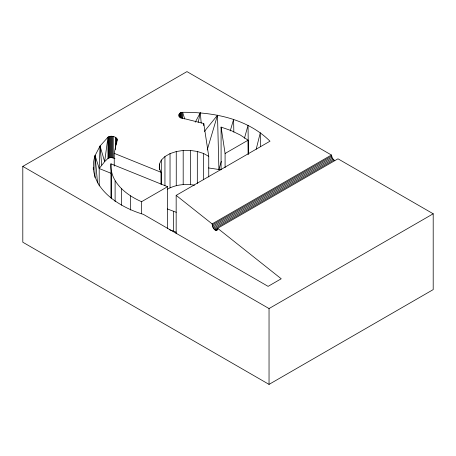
<?xml version="1.0" encoding="UTF-8"?>
<svg xmlns="http://www.w3.org/2000/svg" width="456" height="456" viewBox="0 0 456 456"><rect width="100%" height="100%" fill="white"/><g stroke="black" fill="none" stroke-linecap="round" stroke-linejoin="round"><path stroke-width="0.68" d="M94.911 177.487L95.065 155.559L100.052 146.028L107.975 137.193C110.734 135.181 117.477 136.355 117.101 140.482M117.101 139.069L114.239 153.358L114.239 166.098M208.745 176.985L208.745 156.368L203.581 153.49L197.317 151.466L190.363 150.429L183.187 150.457L176.255 151.546L170.037 153.615L164.941 156.539L161.31 160.113L159.383 164.109L159.286 168.253L161.031 172.277L161.031 184.361M110.968 173.269L99.203 168.509L100.052 146.028L104.652 161.663L99.203 168.509L99.203 185.957M179.117 116.753C178.21 114.251 180.154 112.096 182.645 112.301C213.596 112.108 247.306 118.566 269.986 141.206L176.164 195.373L176.164 233.757M99.203 168.509L95.065 155.559C85.454 186.111 118.4 207.041 143.332 214.331L268.094 286.362L281.227 278.776L217.637 228.296L217.267 229.898L216.252 230.485C213.511 229.761 212.302 226.484 212.108 223.907L176.164 195.373M198.223 122.242L200.309 112.797L201.21 123.148M256.192 149.226L260.319 132.656L260.382 146.729M244.445 138.271L248.047 125.303L248.349 154.219M221.297 161.384L218.914 169.507L208.449 167.933M230.229 130.923L233.603 119.415L233.831 132.12M207.212 149.95L217.501 115.197L204.356 131.476M195.248 122.202L200.309 112.797M107.975 158.42L104.652 161.663L107.975 137.193L107.975 158.42L110.808 157.44L114.963 158.517M214.873 229.892L337.987 158.813L433.2 213.784L433.2 289.606L269.04 384.385L22.8 242.216L22.8 166.394L186.96 71.615L331.421 155.023L332.384 158.255L334.704 160.706M167.557 186.692L110.945 163.807C109.822 182.2 126.306 195.094 141.577 201.695L167.557 186.692L167.557 228.633M225.087 167.7L225.087 153.478L248.104 140.191L240.318 135.027L231.238 130.627L221.086 127.093L221.086 169.746M212.108 223.907L331.421 155.023M212.2 224.962L331.535 156.066M212.479 226.096L331.86 157.172M212.918 227.23L332.384 158.255M213.488 228.285L333.062 159.252M214.155 229.197L333.855 160.09M215.585 230.331L218.048 228.912M216.252 230.485L217.483 229.773M22.8 166.394L269.04 308.558L433.2 213.784M167.209 189.36C175.326 184.583 185.358 183.654 194.535 185.17M208.745 156.368L203.769 123.513L180.901 117.802L179.516 116.696L179.117 114.633M220.276 169.877L218.914 169.507L217.501 115.197M167.335 208.945L176.227 212.279M169.689 229.801L176.227 232.184M114.239 153.358L161.031 172.277M184.686 118.925L182.645 112.301L182.645 118.668M221.086 127.093L225.087 153.478M95.065 155.559L97.55 183.004M100.052 146.028L101.722 165.032M93.252 167.574L93.32 169.695M269.04 308.558L269.04 384.385M248.104 140.191L248.104 154.407M203.769 123.513L203.769 125.639M203.581 153.49L203.581 179.789M197.317 151.466L197.317 183.449M190.363 150.429L190.363 184.549M183.187 150.457L183.187 184.577M181.801 112.381L181.801 118.041M181.015 112.569L181.015 118.229M180.32 112.854L180.32 117.808M179.761 113.225L179.761 117.471M179.356 113.664L179.356 116.491M179.14 114.137L179.14 116.263M176.255 151.546L176.255 185.666M173.645 211.493L173.645 231.397M170.037 153.615L170.037 187.735M164.941 156.539L164.941 185.683M161.31 160.113L161.31 184.281M159.383 164.109L159.383 169.797M141.577 201.695L141.577 213.778M130.422 195.846L130.422 210.062M121.484 188.841L121.484 205.189M116.941 138.618L116.941 142.158M116.611 138.196L116.611 142.443M116.137 137.826L116.137 144.9M115.533 137.518L115.533 149.551M115.111 180.958L115.111 201.569M113.236 136.589L113.236 157.822M112.484 136.355L112.484 157.588M111.663 136.224L111.663 157.457M111.549 172.499L111.549 198.805M110.945 163.807L110.945 197.927M110.808 136.207L110.808 157.44M109.97 136.304L109.97 157.537M109.195 136.509L109.195 157.742M108.517 136.811L108.517 158.038"/></g></svg>
